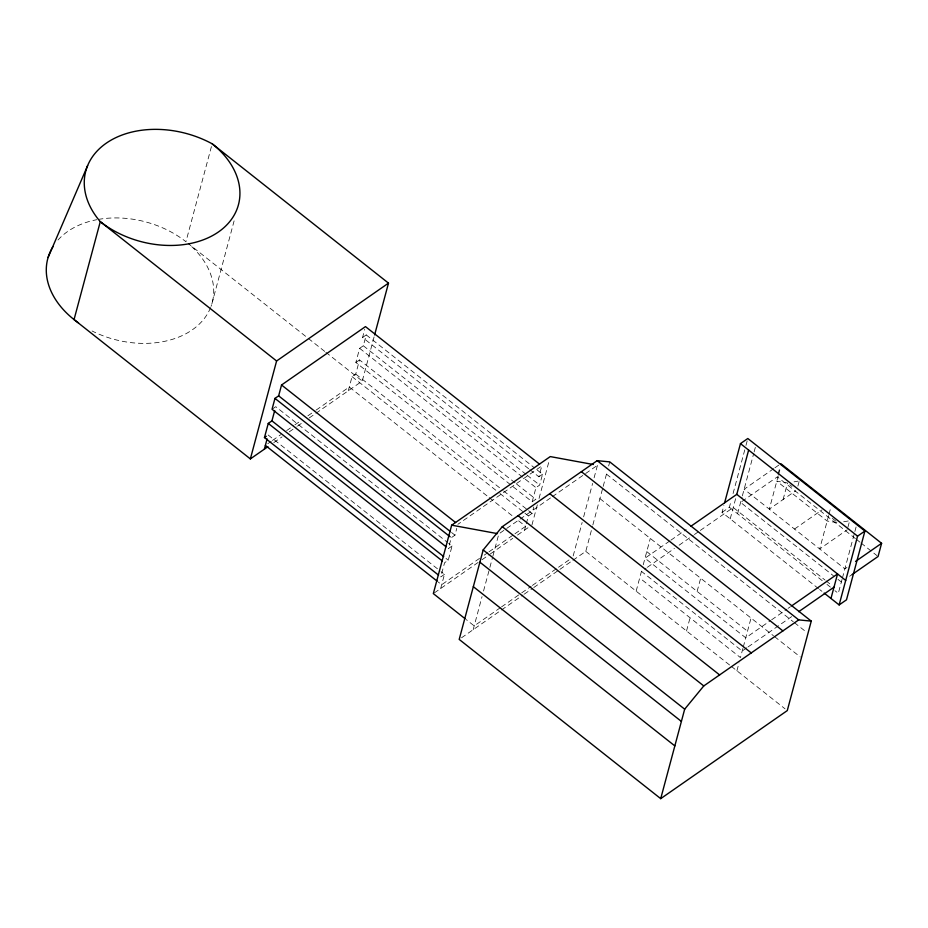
<?xml version="1.0" encoding="UTF-8"?>
<svg xmlns="http://www.w3.org/2000/svg" width="928" height="928" viewBox="0 0 928 928"><rect width="100%" height="100%" fill="white"/><g stroke="black" fill="none" stroke-linecap="round" stroke-linejoin="round"><path stroke-width="0.7" stroke-dasharray="4.64 3.48" d="M211.422 146.612L185.936 241.732A85.121 60.819 15 0 0 98.182 219.437M211.886 303.804L234.761 218.474M348.267 390.792L352.06 376.64L355.737 374.077L359.53 359.925L515.376 483.07M516.513 483.975L535.85 499.252L532.173 501.804L355.853 362.477L359.646 348.325L363.324 345.761L366.235 334.915L534.586 467.944M528.635 468.71L362.558 337.467L364.739 329.324M309.268 417.925L362.256 381.06L374.251 336.296M440.672 588.503L444.466 574.339L441.055 571.648M444.466 574.339L440.788 576.903L444.582 562.739L448.259 560.187L452.052 546.024L448.642 543.332M452.052 546.024L448.375 548.587L451.286 537.73L454.964 535.178L456.773 528.392M473.187 629.683L482.038 596.623M483.534 591.043L489.52 568.736M489.891 567.344L492.501 557.577M492.872 556.185L498.858 533.878M524.587 530.12L525.596 526.35L517.638 520.051M526.292 523.752L528.38 515.968L532.057 513.416L533.774 506.978M532.173 501.804L535.966 487.652L539.644 485.089L542.555 474.243L535.723 468.849M529.784 469.603L538.878 476.795L541.79 465.937L457.864 524.32M531.93 525.016L537.544 504.066M539.04 498.475L549.515 459.372M573.179 555.918L582.146 522.452M583.642 516.873L592.609 483.407M594.094 477.827L597.458 465.276L594.686 464.766M572.959 560.28L585.777 551.36L592.47 526.373M592.841 524.981L602.829 487.734M603.188 486.376L607.202 471.412M608.652 465.972L609.754 461.889M636.156 591.159L641.457 571.381L646.166 568.11M643.22 564.792L650.284 538.426M686.534 630.97L690.061 617.793M697.125 591.414L700.663 578.237M818.519 588.63L722.042 512.395L723.886 505.516M722.042 512.395L729.385 507.28L730.858 501.781M733.074 493.534L745.602 446.762M745.973 445.394L747.446 439.895M730.22 518.856L735.718 498.301M737.563 513.741L742.006 497.141M742.365 495.83L753.768 453.27M754.128 451.89L755.984 444.976M778.024 474.231L779.787 467.642M778.256 475.762L769.312 509.136L795.702 490.773M778.627 474.405L780.448 467.596M736.913 670.782L739.024 662.87M742.91 648.37L740.44 657.592L639.682 577.982M743.27 647.048L751.042 618.036M783.081 499.554L787.536 482.966L776.794 481.214L827.173 521.026L837.914 522.766L832.312 518.346M797.894 486.098L799.275 480.936M828.634 515.574L819.691 548.947L847.229 529.784M828.994 514.216L830.827 507.407M847.925 527.197L849.654 520.736L843.134 521.872M842.056 579.397L838.309 593.363L834.922 590.672M842.404 578.074L854.514 532.892M854.885 531.5L856.741 524.587M362.558 337.467L366.235 334.915M272.983 408.61L275.732 406.696L447.505 542.428M355.853 362.477L359.53 359.925M267.728 443.758L271.278 441.287M272.449 440.464L280.732 434.71M286.636 430.604L293.735 425.662M294.907 424.838L300.823 420.732M307.91 415.802L315.01 410.86M316.181 410.037L349.276 387.022L488.058 496.689M273.806 442.598L282.077 436.844M289.176 431.903L296.264 426.973M297.447 426.149L302.168 422.866M538.878 476.795L542.555 474.243M500.041 533.055L551.128 497.512M552.311 496.689L597.458 465.276M479.509 558.412L441.682 584.721L438.271 582.03M484.23 555.13L487.78 552.659M488.963 551.835L513.776 534.574M514.959 533.751L525.596 526.35M434.374 592.876L480.855 560.547M482.038 559.723L489.126 554.793M490.309 553.97L512.766 538.344M517.499 535.062L530.886 525.747M500.331 607.724L474.196 625.901L466.25 619.626M501.526 606.9L520.527 593.676M521.722 592.853L531.222 586.241M532.405 585.406L557.357 568.052M558.552 567.228L571.613 558.134M461.529 637.791L523.079 594.976M524.274 594.14L532.591 588.364M533.774 587.528L558.726 570.175M559.909 569.351L571.787 561.08M669.703 541.012L644.983 558.204L745.741 637.814L770.46 620.623M670.874 540.189L686.175 529.552M773.743 468.628L744.128 489.23L844.886 568.852L848.436 566.382M774.926 467.805L780.842 463.687M647.338 567.298L674.401 548.46M679.11 545.188L693.239 535.363M694.411 534.54L699.12 531.268M700.292 530.445L733.248 507.523L824.946 579.988M794.507 529.041L822.046 509.878M771.632 619.811L786.932 609.162M788.104 608.339L790.459 606.703M746.912 647.732L742.203 651.004L641.457 571.381M748.096 646.909L791.642 616.621M849.642 576.265L852.008 574.618M794.055 481.829L797.976 481.156M789.774 484.729L792.013 486.504M855.43 538.6L777.316 476.876L740.59 502.419L833.425 575.766M856.556 539.493L859.954 542.172M861.091 543.066L876.937 555.594M837.949 579.35L841.348 582.03M826.082 580.882L831.743 585.348M729.385 507.28L822.463 580.835M826.987 584.42L830.386 587.099M819.644 589.524L821.918 591.31M606.471 474.138L793.254 621.737M794.391 622.63L805.713 631.574M599.906 498.614L773.43 635.738M774.544 636.62L800.296 656.966M646.758 551.615L747.504 631.226M363.324 345.761L525.99 474.312M527.127 475.206L539.644 485.089M359.646 348.325L535.966 487.652M585.777 551.36L730.197 665.469M731.31 666.362L785.042 708.818M355.737 374.077L502.477 490.042M503.614 490.935L527.51 509.82M528.647 510.713L532.057 513.416M324.719 351.399L188.21 243.53A85.121 60.819 15 0 1 211.062 306.31M325.856 352.304L362.256 381.06M352.06 376.64L498.812 492.594M499.948 493.487L523.833 512.372M524.97 513.265L528.38 515.968M489.195 497.582L513.091 516.455M451.553 532.475L454.964 535.178M445.985 558.389L448.259 560.187M268.146 435.012L439.918 570.743M210.586 307.562A85.121 60.819 15 0 1 92.069 330.983M57.988 240.004A85.121 60.819 15 0 1 96.732 219.704"/><path stroke-width="1.39" d="M250.363 458.908L276.602 360.98L388.496 283.133L212.176 143.805A87.174 62.28 15 0 0 106.221 143.214A87.174 62.28 15 0 0 100.282 221.653L74.043 319.58L250.363 458.908L267.902 446.704M438.515 575.105L264.468 437.575L268.262 423.412L271.939 420.86L274.7 410.559M539.516 464.139L365.47 326.61L281.544 384.992L278.644 395.85L274.966 398.402L272.055 409.26L446.101 546.789M264.352 449.175L267.102 438.909M374.622 334.904L388.496 283.133M593.294 464.51L550.269 456.588L451.669 525.178L433.33 593.607L465.114 618.732M483.175 549.944L459.198 639.415L660.713 798.648L787.28 710.593L811.258 621.122L609.754 461.889L597.203 460.659L502.268 526.698L483.175 549.944L684.678 709.178L660.713 798.648M724.617 502.767L740.463 443.619L747.817 438.515L864.919 531.048L846.487 599.824L839.144 604.928L824.18 593.096M690.884 526.269L736.786 494.346L748.641 450.08M830.966 598.467L837.543 573.956L791.642 605.891M839.144 604.928L857.565 536.152L864.919 531.048M780.842 463.687L881.6 543.309L878.062 556.487L852.008 574.618M48.094 257.497L87.626 165.625M684.678 709.178L703.784 685.931L798.718 619.892L811.258 621.122M264.468 437.575L266.313 436.288M855.546 561.428L881.6 543.309M798.695 611.703L834.005 587.146M451.669 525.178L497.466 533.623M740.463 443.619L857.565 536.152M736.786 494.346L845.71 580.418M597.203 460.659L798.718 619.892M581.38 471.668L782.896 630.901M549.736 493.684L751.251 652.918M518.091 515.69L719.606 674.923M502.268 526.698L703.784 685.931M276.602 360.98L100.282 221.653A85.121 60.819 15 0 0 218.498 231.93A85.121 60.819 15 0 0 212.176 143.805M281.544 384.992L455.59 522.522M278.644 395.85L450.405 531.582M274.966 398.402L450.15 536.825M479.892 562.194L681.396 721.427M271.939 420.86L443.712 556.591M268.262 423.412L442.308 560.941M473.326 586.67L674.842 745.903M265.362 445.394L437.134 581.137M78.509 322.898A85.121 60.819 15 0 1 53.047 246.558"/></g></svg>
